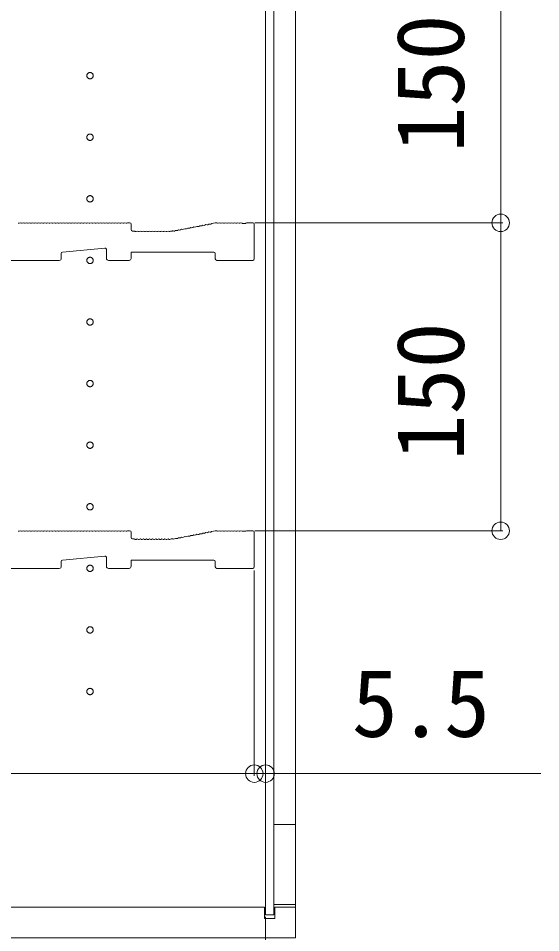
# Model space of a CAD drawing. Units: millimetres, scale not verified. Extents: x -2772 to 2772, y -4480 to 4487.
# Drawn here: x -915.4 to -661, y -2712.3 to -2266.9 of the extents above; entities that cross this region are included whole.
import ezdxf
from ezdxf.enums import TextEntityAlignment as Align

# ---------------------------------------------------------------- set-up
doc = ezdxf.new("R2010")
doc.units = ezdxf.units.MM
doc.header["$LTSCALE"] = 15
doc.linetypes.add('CHAIN2', pattern=[12, 9, -1, 1, -1])
for name, color, linetype, lineweight in [('0-2_YKK_ZWAK', 2, 'CHAIN2', 9), ('0-5_YKK_13', 7, 'Continuous', 9), ('0-6_YKK_D', 6, 'Continuous', 9)]:
    doc.layers.add(name, color=color, linetype=linetype, lineweight=lineweight)
doc.styles.add('ＭＳ ゴシック', font='')
doc.styles.get('ＭＳ ゴシック').set_extended_font_data('MS Gothic')

msp = doc.modelspace()

# ---------------------------------------------------------------- linework, layer by layer
at = {"layer": '0-2_YKK_ZWAK', "linetype": 'Continuous'}
for p, q in [((-780.47, -1990.07), (-780.47, -2659.57)), ((-1160.47, -2699.82), (-795.47, -2699.82)), ((-795.47, -2705.32), (-795.47, -2699.82)), ((-790.47, -2699.82), (-780.47, -2699.82)), ((-790.47, -2705.32), (-790.47, -2699.82)), ((-795.47, -2705.32), (-790.47, -2705.32))]:
    msp.add_line(p, q, dxfattribs=at)
for points in [[(-1160.47, -2714.82), (-780.47, -2714.82), (-780.47, -1934.82), (-1160.47, -1934.82)], [(-794.97, -2703.57), (-790.97, -2703.57), (-790.97, -1946.07), (-794.97, -1946.07)], [(-790.97, -2659.57), (-780.47, -2659.57), (-780.47, -2698.57), (-790.97, -2698.57)]]:
    msp.add_lwpolyline(points, close=True, dxfattribs=at)
at = {"layer": '0-2_YKK_ZWAK'}
for centre in [(-880.47, -2294.82), (-880.47, -2324.82), (-880.47, -2354.82), (-880.47, -2384.82), (-880.47, -2414.82), (-880.47, -2444.82), (-880.47, -2474.82), (-880.47, -2504.82), (-880.47, -2534.82), (-880.47, -2564.82), (-880.47, -2594.82)]:
    msp.add_circle(centre, 1.55, dxfattribs=at)
at = {"layer": '0-5_YKK_13'}
for p, q in [((-915.41, -2366.73), (-915.03, -2366.73)), ((-913.91, -2366.73), (-913.53, -2366.73)), ((-912.41, -2366.73), (-912.03, -2366.73)), ((-910.91, -2366.73), (-910.53, -2366.73)), ((-909.41, -2366.73), (-909.03, -2366.73)), ((-907.91, -2366.73), (-907.53, -2366.73)), ((-906.41, -2366.73), (-906.03, -2366.73)), ((-904.91, -2366.73), (-904.53, -2366.73)), ((-903.41, -2366.73), (-903.03, -2366.73)), ((-901.91, -2366.73), (-901.53, -2366.73)), ((-900.41, -2366.73), (-900.03, -2366.73)), ((-898.91, -2366.73), (-898.53, -2366.73)), ((-897.41, -2366.73), (-897.03, -2366.73)), ((-895.91, -2366.73), (-895.53, -2366.73)), ((-894.41, -2366.73), (-894.03, -2366.73)), ((-892.91, -2366.73), (-892.53, -2366.73)), ((-891.41, -2366.73), (-891.03, -2366.73)), ((-889.91, -2366.73), (-889.53, -2366.73)), ((-888.41, -2366.73), (-888.03, -2366.73)), ((-886.91, -2366.73), (-886.53, -2366.73)), ((-885.41, -2366.73), (-885.03, -2366.73)), ((-883.91, -2366.73), (-883.53, -2366.73)), ((-882.41, -2366.73), (-882.03, -2366.73)), ((-880.91, -2366.73), (-880.53, -2366.73)), ((-879.41, -2366.73), (-879.03, -2366.73)), ((-877.91, -2366.73), (-877.53, -2366.73)), ((-876.41, -2366.73), (-876.03, -2366.73)), ((-874.91, -2366.73), (-874.53, -2366.73)), ((-873.41, -2366.73), (-873.03, -2366.73)), ((-871.91, -2366.73), (-871.53, -2366.73)), ((-870.41, -2366.73), (-870.03, -2366.73)), ((-868.91, -2366.73), (-868.53, -2366.73)), ((-867.41, -2366.73), (-867.03, -2366.73)), ((-865.91, -2366.73), (-865.53, -2366.73)), ((-864.41, -2366.73), (-864.03, -2366.73)), ((-862.91, -2366.73), (-862.53, -2366.73)), ((-861.97, -2366.52), (-861.17, -2366.52)), ((-860.47, -2367.22), (-860.47, -2369.82)), ((-835.25, -2369.74), (-834.88, -2369.66)), ((-833.78, -2369.45), (-833.41, -2369.38)), ((-832.31, -2369.17), (-831.93, -2369.1)), ((-830.83, -2368.89), (-830.46, -2368.82)), ((-829.36, -2368.61), (-828.99, -2368.54)), ((-827.89, -2368.33), (-827.51, -2368.26)), ((-826.41, -2368.05), (-826.04, -2367.98)), ((-824.94, -2367.77), (-824.57, -2367.7)), ((-823.47, -2367.49), (-823.09, -2367.42)), ((-821.99, -2367.21), (-821.62, -2367.14)), ((-821.11, -2366.84), (-819.53, -2366.54)), ((-819.4, -2366.52), (-818.97, -2366.52)), ((-818.41, -2366.73), (-818.03, -2366.73)), ((-816.91, -2366.73), (-816.53, -2366.73)), ((-815.41, -2366.73), (-815.03, -2366.73)), ((-813.91, -2366.73), (-813.53, -2366.73)), ((-812.41, -2366.73), (-812.03, -2366.73)), ((-810.91, -2366.73), (-810.53, -2366.73)), ((-809.41, -2366.73), (-809.03, -2366.73)), ((-807.91, -2366.73), (-807.53, -2366.73)), ((-803.97, -2366.52), (-801.17, -2366.52)), ((-800.47, -2367.22), (-800.47, -2384.12)), ((-859.77, -2370.52), (-858.97, -2370.52)), ((-858.41, -2370.73), (-858.03, -2370.73)), ((-856.91, -2370.73), (-856.53, -2370.73)), ((-855.41, -2370.73), (-855.03, -2370.73)), ((-853.91, -2370.73), (-853.53, -2370.73)), ((-852.41, -2370.73), (-852.03, -2370.73)), ((-850.91, -2370.73), (-850.53, -2370.73)), ((-849.41, -2370.73), (-849.03, -2370.73)), ((-847.91, -2370.73), (-847.53, -2370.73)), ((-846.41, -2370.73), (-846.03, -2370.73)), ((-844.91, -2370.73), (-844.53, -2370.73)), ((-843.41, -2370.73), (-843.03, -2370.73)), ((-841.91, -2370.73), (-841.53, -2370.73)), ((-840.97, -2370.52), (-840.53, -2370.52)), ((-840.4, -2370.51), (-840.26, -2370.49)), ((-839.68, -2370.58), (-839.3, -2370.51)), ((-838.2, -2370.3), (-837.83, -2370.23)), ((-836.73, -2370.02), (-836.35, -2369.94)), ((-894.47, -2381.46), (-894.47, -2383.82)), ((-873.23, -2378.89), (-893.83, -2380.77)), ((-872.47, -2383.82), (-872.47, -2379.59)), ((-819.47, -2384.12), (-819.47, -2381.52)), ((-861.47, -2384.82), (-871.47, -2384.82)), ((-801.17, -2384.82), (-818.77, -2384.82)), ((-915.41, -2516.73), (-915.03, -2516.73)), ((-913.91, -2516.73), (-913.53, -2516.73)), ((-912.41, -2516.73), (-912.03, -2516.73)), ((-910.91, -2516.73), (-910.53, -2516.73)), ((-909.41, -2516.73), (-909.03, -2516.73)), ((-907.91, -2516.73), (-907.53, -2516.73)), ((-906.41, -2516.73), (-906.03, -2516.73)), ((-904.91, -2516.73), (-904.53, -2516.73)), ((-903.41, -2516.73), (-903.03, -2516.73)), ((-901.91, -2516.73), (-901.53, -2516.73)), ((-900.41, -2516.73), (-900.03, -2516.73)), ((-898.91, -2516.73), (-898.53, -2516.73)), ((-897.41, -2516.73), (-897.03, -2516.73)), ((-895.91, -2516.73), (-895.53, -2516.73)), ((-894.41, -2516.73), (-894.03, -2516.73)), ((-892.91, -2516.73), (-892.53, -2516.73)), ((-891.41, -2516.73), (-891.03, -2516.73)), ((-889.91, -2516.73), (-889.53, -2516.73)), ((-888.41, -2516.73), (-888.03, -2516.73)), ((-886.91, -2516.73), (-886.53, -2516.73)), ((-885.41, -2516.73), (-885.03, -2516.73)), ((-883.91, -2516.73), (-883.53, -2516.73)), ((-882.41, -2516.73), (-882.03, -2516.73)), ((-880.91, -2516.73), (-880.53, -2516.73)), ((-879.41, -2516.73), (-879.03, -2516.73)), ((-877.91, -2516.73), (-877.53, -2516.73)), ((-876.41, -2516.73), (-876.03, -2516.73)), ((-874.91, -2516.73), (-874.53, -2516.73)), ((-873.41, -2516.73), (-873.03, -2516.73)), ((-871.91, -2516.73), (-871.53, -2516.73)), ((-870.41, -2516.73), (-870.03, -2516.73)), ((-868.91, -2516.73), (-868.53, -2516.73)), ((-867.41, -2516.73), (-867.03, -2516.73)), ((-865.91, -2516.73), (-865.53, -2516.73)), ((-864.41, -2516.73), (-864.03, -2516.73)), ((-862.91, -2516.73), (-862.53, -2516.73)), ((-861.97, -2516.52), (-861.17, -2516.52)), ((-821.11, -2516.84), (-819.53, -2516.54)), ((-819.4, -2516.52), (-818.97, -2516.52)), ((-818.41, -2516.73), (-818.03, -2516.73)), ((-816.91, -2516.73), (-816.53, -2516.73)), ((-815.41, -2516.73), (-815.03, -2516.73)), ((-813.91, -2516.73), (-813.53, -2516.73)), ((-812.41, -2516.73), (-812.03, -2516.73)), ((-810.91, -2516.73), (-810.53, -2516.73)), ((-809.41, -2516.73), (-809.03, -2516.73)), ((-807.91, -2516.73), (-807.53, -2516.73)), ((-803.97, -2516.52), (-801.17, -2516.52)), ((-860.47, -2517.22), (-860.47, -2519.82)), ((-859.77, -2520.52), (-858.97, -2520.52)), ((-858.41, -2520.73), (-858.03, -2520.73)), ((-856.91, -2520.73), (-856.53, -2520.73)), ((-855.41, -2520.73), (-855.03, -2520.73)), ((-853.91, -2520.73), (-853.53, -2520.73)), ((-852.41, -2520.73), (-852.03, -2520.73)), ((-850.91, -2520.73), (-850.53, -2520.73)), ((-849.41, -2520.73), (-849.03, -2520.73)), ((-847.91, -2520.73), (-847.53, -2520.73)), ((-846.41, -2520.73), (-846.03, -2520.73)), ((-844.91, -2520.73), (-844.53, -2520.73)), ((-843.41, -2520.73), (-843.03, -2520.73)), ((-841.91, -2520.73), (-841.53, -2520.73)), ((-840.97, -2520.52), (-840.53, -2520.52)), ((-840.4, -2520.51), (-840.26, -2520.49)), ((-839.68, -2520.58), (-839.3, -2520.51)), ((-838.2, -2520.3), (-837.83, -2520.23)), ((-836.73, -2520.02), (-836.35, -2519.94)), ((-835.25, -2519.74), (-834.88, -2519.66)), ((-833.78, -2519.45), (-833.41, -2519.38)), ((-832.31, -2519.17), (-831.93, -2519.1)), ((-830.83, -2518.89), (-830.46, -2518.82)), ((-829.36, -2518.61), (-828.99, -2518.54)), ((-827.89, -2518.33), (-827.51, -2518.26)), ((-826.41, -2518.05), (-826.04, -2517.98)), ((-824.94, -2517.77), (-824.57, -2517.7)), ((-823.47, -2517.49), (-823.09, -2517.42)), ((-821.99, -2517.21), (-821.62, -2517.14)), ((-800.47, -2517.22), (-800.47, -2534.12)), ((-873.23, -2528.89), (-893.83, -2530.77)), ((-872.47, -2533.82), (-872.47, -2529.59)), ((-894.47, -2531.46), (-894.47, -2533.82)), ((-819.47, -2534.12), (-819.47, -2531.52)), ((-861.47, -2534.82), (-871.47, -2534.82)), ((-801.17, -2534.82), (-818.77, -2534.82))]:
    msp.add_line(p, q, dxfattribs=at)
for points in [[(-806.41, -2366.73), (-806.22, -2366.79), (-804.72, -2366.79), (-804.53, -2366.73)], [(-820.17, -2380.82), (-860.47, -2380.82), (-860.47, -2383.82)], [(-895.47, -2384.82), (-921.89, -2384.82), (-922.14, -2384.7), (-922.8, -2384.7), (-923.04, -2384.82), (-949.89, -2384.82), (-950.14, -2384.7), (-950.8, -2384.7), (-951.04, -2384.82), (-977.89, -2384.82), (-978.14, -2384.7), (-978.8, -2384.7), (-979.04, -2384.82), (-1019.27, -2384.82)], [(-806.41, -2516.73), (-806.22, -2516.79), (-804.72, -2516.79), (-804.53, -2516.73)], [(-820.17, -2530.82), (-860.47, -2530.82), (-860.47, -2533.82)], [(-895.47, -2534.82), (-921.89, -2534.82), (-922.14, -2534.7), (-922.8, -2534.7), (-923.04, -2534.82), (-949.89, -2534.82), (-950.14, -2534.7), (-950.8, -2534.7), (-951.04, -2534.82), (-977.89, -2534.82), (-978.14, -2534.7), (-978.8, -2534.7), (-979.04, -2534.82), (-1019.27, -2534.82)]]:
    msp.add_lwpolyline(points, dxfattribs=at)
for centre, radius, start, end in [((-914.47, -2367.4), 0.88, 50.536, 129.464), ((-912.97, -2367.4), 0.88, 50.536, 129.464), ((-911.47, -2367.4), 0.88, 50.536, 129.464), ((-909.97, -2367.4), 0.88, 50.536, 129.464), ((-908.47, -2367.4), 0.88, 50.536, 129.464), ((-906.97, -2367.4), 0.88, 50.536, 129.464), ((-905.47, -2367.4), 0.88, 50.536, 129.464), ((-903.97, -2367.4), 0.88, 50.536, 129.464), ((-902.47, -2367.4), 0.88, 50.536, 129.464), ((-900.97, -2367.4), 0.88, 50.536, 129.464), ((-899.47, -2367.4), 0.88, 50.536, 129.464), ((-897.97, -2367.4), 0.88, 50.536, 129.464), ((-896.47, -2367.4), 0.88, 50.536, 129.464), ((-894.97, -2367.4), 0.88, 50.536, 129.464), ((-893.47, -2367.4), 0.88, 50.536, 129.464), ((-891.97, -2367.4), 0.88, 50.536, 129.464), ((-890.47, -2367.4), 0.88, 50.536, 129.464), ((-888.97, -2367.4), 0.88, 50.536, 129.464), ((-887.47, -2367.4), 0.88, 50.536, 129.464), ((-885.97, -2367.4), 0.88, 50.536, 129.464), ((-884.47, -2367.4), 0.88, 50.536, 129.464), ((-882.97, -2367.4), 0.88, 50.536, 129.464), ((-881.47, -2367.4), 0.88, 50.536, 129.464), ((-879.97, -2367.4), 0.88, 50.536, 129.464), ((-878.47, -2367.4), 0.88, 50.536, 129.464), ((-876.97, -2367.4), 0.88, 50.536, 129.464), ((-875.47, -2367.4), 0.88, 50.536, 129.464), ((-873.97, -2367.4), 0.88, 50.536, 129.464), ((-872.47, -2367.4), 0.88, 50.536, 129.464), ((-870.97, -2367.4), 0.88, 50.536, 129.464), ((-869.47, -2367.4), 0.88, 50.536, 129.464), ((-867.97, -2367.4), 0.88, 50.536, 129.464), ((-866.47, -2367.4), 0.88, 50.536, 129.464), ((-864.97, -2367.4), 0.88, 50.536, 129.464), ((-863.47, -2367.4), 0.88, 50.536, 129.464), ((-861.97, -2367.4), 0.88, 90, 129.464), ((-861.17, -2367.22), 0.7, 0, 90), ((-835.68, -2370.51), 0.88, 61.3203, 140.2483), ((-834.2, -2370.23), 0.88, 61.3203, 140.2483), ((-832.73, -2369.95), 0.88, 61.3203, 140.2483), ((-831.26, -2369.67), 0.88, 61.3203, 140.2483), ((-829.78, -2369.38), 0.88, 61.3203, 140.2483), ((-828.31, -2369.1), 0.88, 61.3203, 140.2483), ((-826.84, -2368.82), 0.88, 61.3203, 140.2483), ((-825.36, -2368.54), 0.88, 61.3203, 140.2483), ((-823.89, -2368.26), 0.88, 61.3203, 140.2483), ((-822.42, -2367.98), 0.88, 61.3203, 140.2483), ((-820.94, -2367.7), 0.88, 100.7843, 140.2483), ((-819.4, -2367.22), 0.7, 90, 100.7843), ((-818.97, -2367.4), 0.88, 50.536, 90), ((-817.47, -2367.4), 0.88, 50.536, 129.464), ((-815.97, -2367.4), 0.88, 50.536, 129.464), ((-814.47, -2367.4), 0.88, 50.536, 129.464), ((-812.97, -2367.4), 0.88, 50.536, 129.464), ((-811.47, -2367.4), 0.88, 50.536, 129.464), ((-809.97, -2367.4), 0.88, 50.536, 129.464), ((-808.47, -2367.4), 0.88, 50.536, 129.464), ((-806.97, -2367.4), 0.88, 50.4605, 129.464), ((-803.97, -2367.4), 0.88, 90, 129.5394), ((-801.17, -2367.22), 0.7, 0, 90), ((-859.77, -2369.82), 0.7, 180, 270), ((-858.97, -2371.4), 0.88, 50.536, 90), ((-857.47, -2371.4), 0.88, 50.536, 129.464), ((-855.97, -2371.4), 0.88, 50.536, 129.464), ((-854.47, -2371.4), 0.88, 50.536, 129.464), ((-852.97, -2371.4), 0.88, 50.536, 129.464), ((-851.47, -2371.4), 0.88, 50.536, 129.464), ((-849.97, -2371.4), 0.88, 50.536, 129.464), ((-848.47, -2371.4), 0.88, 50.536, 129.464), ((-846.97, -2371.4), 0.88, 50.536, 129.464), ((-845.47, -2371.4), 0.88, 50.536, 129.464), ((-843.97, -2371.4), 0.88, 50.536, 129.464), ((-842.47, -2371.4), 0.88, 50.536, 129.464), ((-840.97, -2371.4), 0.88, 90, 129.464), ((-840.53, -2369.82), 0.7, 270, 280.7843), ((-840.1, -2371.35), 0.88, 61.3203, 100.7843), ((-838.62, -2371.07), 0.88, 61.3203, 140.2483), ((-837.15, -2370.79), 0.88, 61.3203, 140.2483), ((-893.77, -2381.46), 0.7, 95.1944, 180), ((-873.17, -2379.59), 0.7, 0, 95.1944), ((-820.17, -2381.52), 0.7, 0, 90), ((-895.47, -2383.82), 1, 270, 0), ((-871.47, -2383.82), 1, 180, 270), ((-861.47, -2383.82), 1, 270, 0), ((-818.77, -2384.12), 0.7, 180, 270), ((-801.17, -2384.12), 0.7, 270, 0), ((-914.47, -2517.4), 0.88, 50.536, 129.464), ((-912.97, -2517.4), 0.88, 50.536, 129.464), ((-911.47, -2517.4), 0.88, 50.536, 129.464), ((-909.97, -2517.4), 0.88, 50.536, 129.464), ((-908.47, -2517.4), 0.88, 50.536, 129.464), ((-906.97, -2517.4), 0.88, 50.536, 129.464), ((-905.47, -2517.4), 0.88, 50.536, 129.464), ((-903.97, -2517.4), 0.88, 50.536, 129.464), ((-902.47, -2517.4), 0.88, 50.536, 129.464), ((-900.97, -2517.4), 0.88, 50.536, 129.464), ((-899.47, -2517.4), 0.88, 50.536, 129.464), ((-897.97, -2517.4), 0.88, 50.536, 129.464), ((-896.47, -2517.4), 0.88, 50.536, 129.464), ((-894.97, -2517.4), 0.88, 50.536, 129.464), ((-893.47, -2517.4), 0.88, 50.536, 129.464), ((-891.97, -2517.4), 0.88, 50.536, 129.464), ((-890.47, -2517.4), 0.88, 50.536, 129.464), ((-888.97, -2517.4), 0.88, 50.536, 129.464), ((-887.47, -2517.4), 0.88, 50.536, 129.464), ((-885.97, -2517.4), 0.88, 50.536, 129.464), ((-884.47, -2517.4), 0.88, 50.536, 129.464), ((-882.97, -2517.4), 0.88, 50.536, 129.464), ((-881.47, -2517.4), 0.88, 50.536, 129.464), ((-879.97, -2517.4), 0.88, 50.536, 129.464), ((-878.47, -2517.4), 0.88, 50.536, 129.464), ((-876.97, -2517.4), 0.88, 50.536, 129.464), ((-875.47, -2517.4), 0.88, 50.536, 129.464), ((-873.97, -2517.4), 0.88, 50.536, 129.464), ((-872.47, -2517.4), 0.88, 50.536, 129.464), ((-870.97, -2517.4), 0.88, 50.536, 129.464), ((-869.47, -2517.4), 0.88, 50.536, 129.464), ((-867.97, -2517.4), 0.88, 50.536, 129.464), ((-866.47, -2517.4), 0.88, 50.536, 129.464), ((-864.97, -2517.4), 0.88, 50.536, 129.464), ((-863.47, -2517.4), 0.88, 50.536, 129.464), ((-861.97, -2517.4), 0.88, 90, 129.464), ((-861.17, -2517.22), 0.7, 0, 90), ((-819.4, -2517.22), 0.7, 90, 100.7843), ((-818.97, -2517.4), 0.88, 50.536, 90), ((-817.47, -2517.4), 0.88, 50.536, 129.464), ((-815.97, -2517.4), 0.88, 50.536, 129.464), ((-814.47, -2517.4), 0.88, 50.536, 129.464), ((-812.97, -2517.4), 0.88, 50.536, 129.464), ((-811.47, -2517.4), 0.88, 50.536, 129.464), ((-809.97, -2517.4), 0.88, 50.536, 129.464), ((-808.47, -2517.4), 0.88, 50.536, 129.464), ((-806.97, -2517.4), 0.88, 50.4605, 129.464), ((-803.97, -2517.4), 0.88, 90, 129.5394), ((-801.17, -2517.22), 0.7, 0, 90), ((-859.77, -2519.82), 0.7, 180, 270), ((-858.97, -2521.4), 0.88, 50.536, 90), ((-857.47, -2521.4), 0.88, 50.536, 129.464), ((-855.97, -2521.4), 0.88, 50.536, 129.464), ((-854.47, -2521.4), 0.88, 50.536, 129.464), ((-852.97, -2521.4), 0.88, 50.536, 129.464), ((-851.47, -2521.4), 0.88, 50.536, 129.464), ((-849.97, -2521.4), 0.88, 50.536, 129.464), ((-848.47, -2521.4), 0.88, 50.536, 129.464), ((-846.97, -2521.4), 0.88, 50.536, 129.464), ((-845.47, -2521.4), 0.88, 50.536, 129.464), ((-843.97, -2521.4), 0.88, 50.536, 129.464), ((-842.47, -2521.4), 0.88, 50.536, 129.464), ((-840.97, -2521.4), 0.88, 90, 129.464), ((-840.53, -2519.82), 0.7, 270, 280.7843), ((-840.1, -2521.35), 0.88, 61.3203, 100.7843), ((-838.62, -2521.07), 0.88, 61.3203, 140.2483), ((-837.15, -2520.79), 0.88, 61.3203, 140.2483), ((-835.68, -2520.51), 0.88, 61.3203, 140.2483), ((-834.2, -2520.23), 0.88, 61.3203, 140.2483), ((-832.73, -2519.95), 0.88, 61.3203, 140.2483), ((-831.26, -2519.67), 0.88, 61.3203, 140.2483), ((-829.78, -2519.38), 0.88, 61.3203, 140.2483), ((-828.31, -2519.1), 0.88, 61.3203, 140.2483), ((-826.84, -2518.82), 0.88, 61.3203, 140.2483), ((-825.36, -2518.54), 0.88, 61.3203, 140.2483), ((-823.89, -2518.26), 0.88, 61.3203, 140.2483), ((-822.42, -2517.98), 0.88, 61.3203, 140.2483), ((-820.94, -2517.7), 0.88, 100.7843, 140.2483), ((-873.17, -2529.59), 0.7, 0, 95.1944), ((-895.47, -2533.82), 1, 270, 0), ((-893.77, -2531.46), 0.7, 95.1944, 180), ((-871.47, -2533.82), 1, 180, 270), ((-861.47, -2533.82), 1, 270, 0), ((-820.17, -2531.52), 0.7, 0, 90), ((-818.77, -2534.12), 0.7, 180, 270), ((-801.17, -2534.12), 0.7, 270, 0)]:
    msp.add_arc(centre, radius, start, end, dxfattribs=at)
at = {"layer": '0-6_YKK_D'}
for p, q in [((-680.47, -2216.52), (-680.47, -2366.52)), ((-800.17, -2366.52), (-679.47, -2366.52)), ((-800.17, -2366.52), (-679.47, -2366.52)), ((-680.47, -2366.52), (-680.47, -2516.52)), ((-800.17, -2516.52), (-679.47, -2516.52)), ((-800.47, -2535.82), (-800.47, -2635.82)), ((-800.47, -2535.82), (-800.47, -2635.82)), ((-1080.47, -2634.82), (-800.47, -2634.82)), ((-800.47, -2634.82), (-817.47, -2634.82)), ((-800.47, -2634.82), (-794.97, -2634.82)), ((-794.97, -2702.57), (-794.97, -2633.82)), ((-794.97, -2634.82), (-660.97, -2634.82)), ((-794.97, -2704.57), (-794.97, -2815.82)), ((-794.97, -2704.57), (-794.97, -2815.82))]:
    msp.add_line(p, q, dxfattribs=at)
for centre in [(-680.47, -2366.52), (-680.47, -2366.52), (-680.47, -2516.52), (-800.47, -2634.82), (-800.47, -2634.82), (-794.97, -2634.82)]:
    msp.add_circle(centre, 4.25, dxfattribs=at)

# ---------------------------------------------------------------- texts
at = {"layer": '0-6_YKK_D', "style": 'ＭＳ ゴシック'}
for p in [(-688.47, -2332.32), (-688.47, -2482.32)]:
    msp.add_text('150', height=32.99, rotation=90, dxfattribs=at).set_placement(p, align=Align.BOTTOM_LEFT)
msp.add_text('5.5', height=32.99, dxfattribs=at).set_placement((-752.97, -2626.82), align=Align.BOTTOM_LEFT)

doc.saveas('drawing.dxf')
